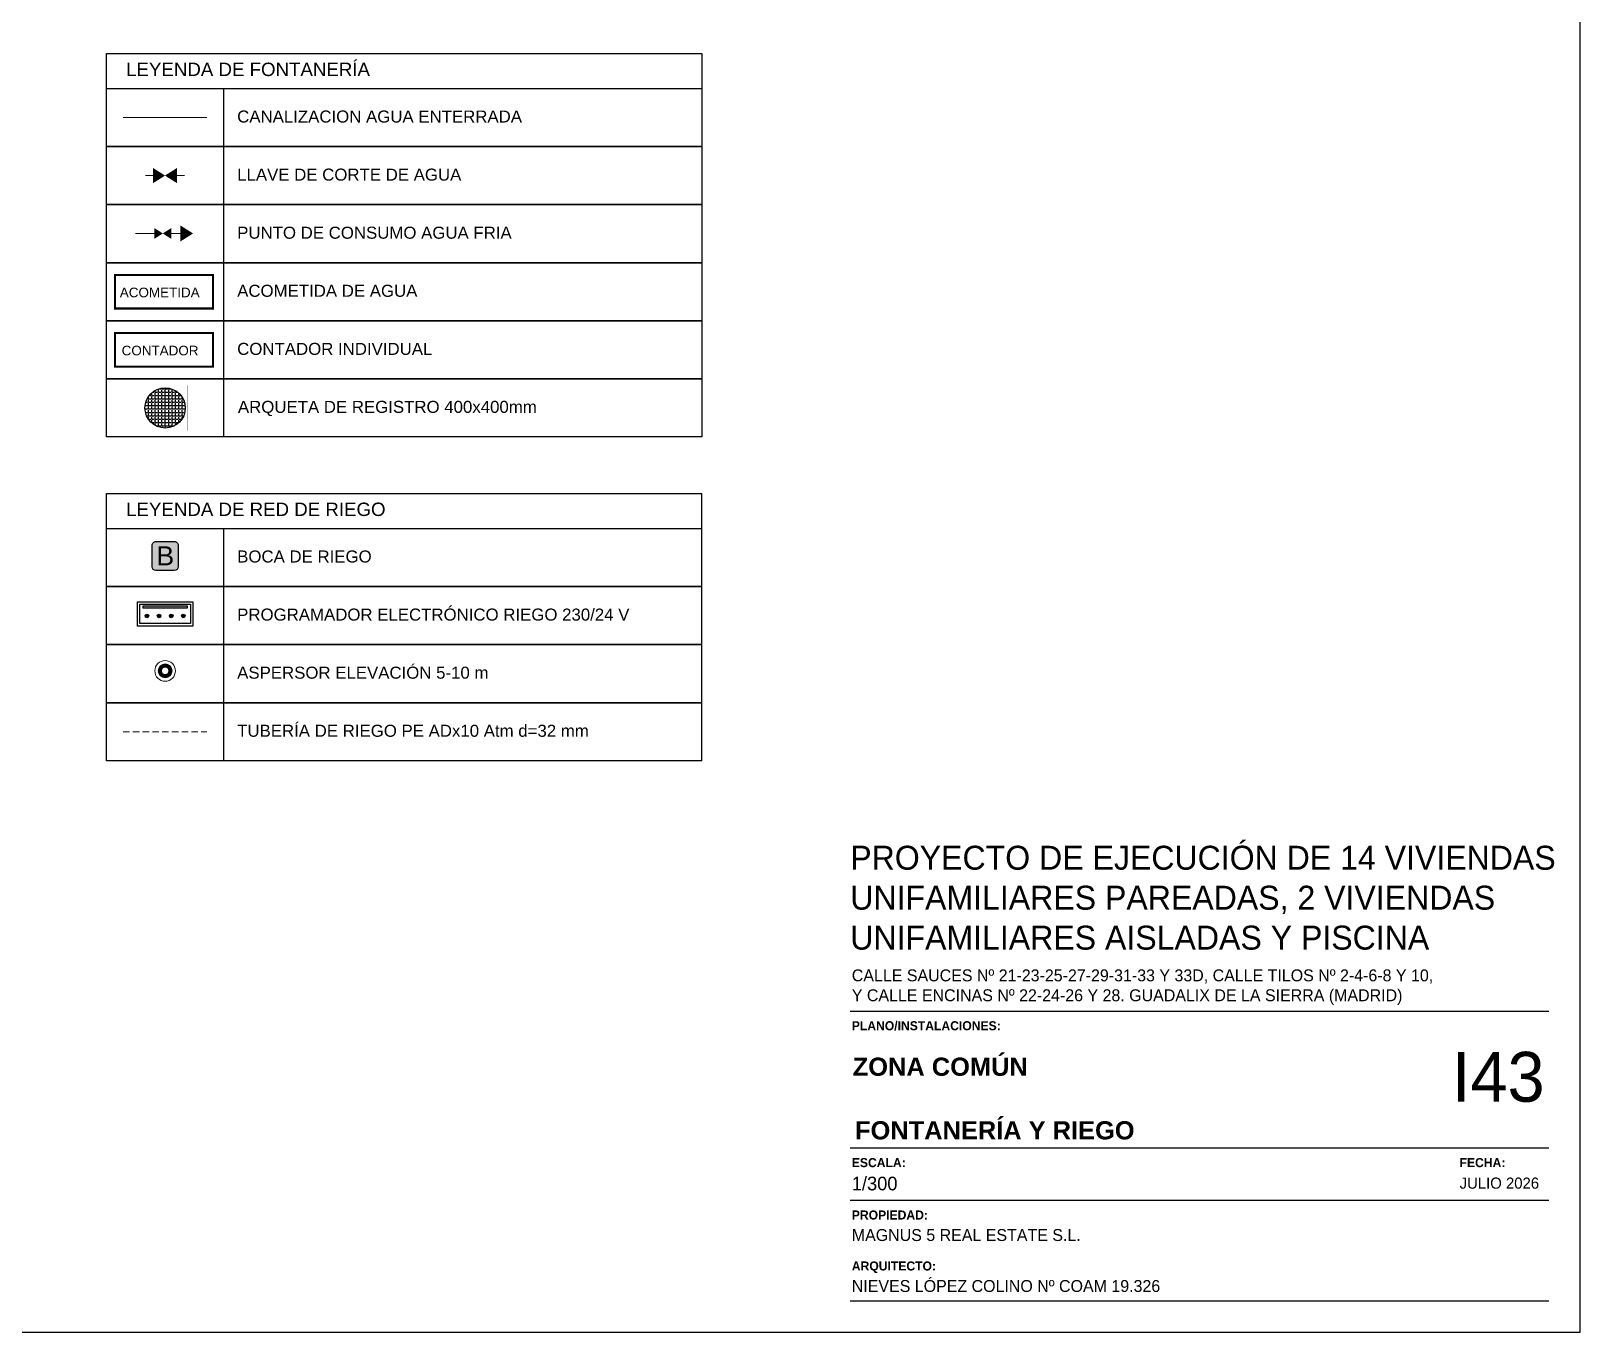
# Model space of a CAD drawing. Header units: millimetres. Extents: x 441156 to 441876, y 4514765 to 4515211.
# Drawn here: x 441543.2 to 441602.7, y 4514765 to 4514814.9 of the extents above; entities that cross this region are included whole.
import ezdxf

# ---------------------------------------------------------------- set-up
doc = ezdxf.new("R2010")
doc.units = ezdxf.units.MM
for name, pattern in [('CONTINUA', [0]), ('DASHED', [0.75, 0.5, -0.25]), ('HIDDEN', [0.375, 0.25, -0.125])]:
    doc.linetypes.add(name, pattern=pattern)
doc.layers.add('01_cartela', color=6, linetype='Continuous', plot=False)
for name, color, linetype in [('01_texto cartela', 5, 'Continuous'), ('01_textos', 7, 'Continuous'), ('CALEFAC_NOTAS', 7, 'Continuous'), ('INGIN ELECTRICIDAD ALUMBRADO', 120, 'HIDDEN'), ('INGIN FONTANERIA AGUA FRIA', 150, 'Continuous'), ('INGIN FONTANERIA MAQUINAS', 7, 'Continuous'), ('INGIN FONTANERIA TEXTO', 7, 'Continuous'), ('INGIN SANEAMIENTO TEXTO', 7, 'Continuous'), ('INGIN TEXTO', 7, 'Continuous')]:
    doc.layers.add(name, color=color, linetype=linetype)
doc.layers.add('A-DETL', color=7, linetype='Continuous', lineweight=50, true_color=0x008000)
doc.styles.add('Arial', font='arial.ttf', dxfattribs={"height": 0.09})
doc.styles.add('Century Gothic', font='', dxfattribs={"height": 2})
doc.styles.add('Century Gothic_3', font='', dxfattribs={"height": 4.5})
doc.styles.add('Century Gothic_6', font='', dxfattribs={"height": 11})
doc.styles.add('Estilo1', font='swissel.ttf')
doc.styles.add('NIEVES3', font='swisseb.ttf')
doc.styles.get('Century Gothic').set_extended_font_data('Century Gothic')
doc.styles.get('Century Gothic_3').set_extended_font_data('Century Gothic')
doc.styles.get('Century Gothic_6').set_extended_font_data('Century Gothic')

# ---------------------------------------------------------------- blocks, each defined once
blk = doc.blocks.new('LLAVE DE CORTE')
at = {"layer": 'INGIN FONTANERIA AGUA FRIA'}
h = blk.add_hatch(color=256, dxfattribs=at)
h.dxf.hatch_style = 1
h.paths.add_polyline_path([(52.208, 49.627), (52.208, 49.94), (52.455, 49.784)])
h = blk.add_hatch(color=256, dxfattribs=at)
h.dxf.hatch_style = 1
h.paths.add_polyline_path([(52.703, 49.627), (52.703, 49.94), (52.455, 49.784)])
at = {"layer": 'INGIN FONTANERIA AGUA FRIA', "ltscale": 0.01}
for points, const_width in [([(52.208, 49.627), (52.208, 49.94), (52.455, 49.784), (52.208, 49.627)], 0.0015), ([(52.703, 49.627), (52.703, 49.94), (52.455, 49.784), (52.703, 49.627)], 0.0015), ([(52.208, 49.784), (52.05, 49.784)], 0.02), ([(52.703, 49.784), (52.861, 49.784)], 0.02)]:
    blk.add_lwpolyline(points, dxfattribs=dict(at, const_width=const_width))
blk = doc.blocks.new('ARQUETA REGISTRO')
at = {"layer": 'INGIN FONTANERIA AGUA FRIA'}
h = blk.add_hatch(dxfattribs=at)
h.set_pattern_fill('ANGLE', color=256, scale=0.01)
h.set_pattern_definition([(0, (0, 0), (0, 0.06985), [0.0508, -0.01905]), (90, (0, 0), (-0.06985, 4e-18), [0.0508, -0.01905])])
edge = h.paths.add_edge_path()
edge.add_arc((52.458, 47.384), 0.416, 0, 360)
at = {"layer": 'INGIN FONTANERIA AGUA FRIA', "ltscale": 0.01, "const_width": 0.0015}
for points in [[(51.958, 47.884), (52.958, 47.884), (52.958, 46.884), (51.958, 46.884)], [(51.99, 47.852), (52.927, 47.852), (52.927, 46.916), (51.99, 46.916)]]:
    blk.add_lwpolyline(points, close=True, dxfattribs=at)
at = {"layer": 'INGIN FONTANERIA AGUA FRIA', "ltscale": 0.05}
blk.add_circle((52.458, 47.384), 0.416, dxfattribs=at)

msp = doc.modelspace()

# ---------------------------------------------------------------- hatches: boundary and pattern name
at = {"ltscale": 0.05}
h = msp.add_hatch(color=86, dxfattribs=at)
edge = h.paths.add_edge_path()
edge.add_line((441548.00177322, 4514795.31207955), (441548.70727359, 4514795.31207956))
edge.add_arc((441548.70727359, 4514795.16582956), 0.14625, -0.0000003649, 89.9999997948, ccw=False)
edge.add_line((441548.85352359, 4514795.16582955), (441548.85352359, 4514794.34594682))
edge.add_arc((441548.70727359, 4514794.34594682), 0.14625, -89.9999999772, 0, ccw=False)
edge.add_line((441548.70727359, 4514794.19969682), (441548.00177322, 4514794.19969682))
edge.add_arc((441548.00177322, 4514794.34594682), 0.14625, 180.0000003649, 270.0000004561, ccw=False)
edge.add_line((441547.85552322, 4514794.34594682), (441547.85552322, 4514795.16582956))
edge.add_arc((441548.00177322, 4514795.16582956), 0.14625, 89.9999996579, 179.9999996351, ccw=False)
at = {"layer": 'A-DETL', "linetype": 'CONTINUA', "lineweight": -3, "ltscale": 0.25, "true_color": 0xff8040}
h = msp.add_hatch(color=11, dxfattribs=at)
h.dxf.hatch_style = 1
h.paths.add_polyline_path([(441547.50779524, 4514792.8466994), (441549.20125157, 4514792.8466994), (441549.20125157, 4514792.7529494), (441547.50779524, 4514792.7529494)])
h = msp.add_hatch(color=11, dxfattribs=at)
h.dxf.hatch_style = 1
edge = h.paths.add_edge_path()
edge.add_arc((441547.65624873, 4514792.4574344), 0.06929212, -0.0000000036, 359.9999999964)
h = msp.add_hatch(color=11, dxfattribs=at)
h.dxf.hatch_style = 1
edge = h.paths.add_edge_path()
edge.add_arc((441548.12176518, 4514792.4574344), 0.06929212, -0.0000000036, 359.9999999964)
h = msp.add_hatch(color=11, dxfattribs=at)
h.dxf.hatch_style = 1
edge = h.paths.add_edge_path()
edge.add_arc((441548.58728163, 4514792.4574344), 0.06929212, -0.0000000036, 359.9999999964)
h = msp.add_hatch(color=11, dxfattribs=at)
h.dxf.hatch_style = 1
edge = h.paths.add_edge_path()
edge.add_arc((441549.05279808, 4514792.4574344), 0.06929212, -0.0000000036, 359.9999999964)
at = {"layer": 'INGIN ELECTRICIDAD ALUMBRADO', "linetype": 'CONTINUA', "lineweight": 13}
h = msp.add_hatch(color=86, dxfattribs=at)
h.dxf.hatch_style = 1
edge = h.paths.add_edge_path()
edge.add_arc((441548.3545234, 4514790.34862343), 0.13906045, -122.0755403741, 237.9244596259, ccw=False)
edge = h.paths.add_edge_path()
edge.add_arc((441548.3545234, 4514790.34862343), 0.26712452, 57.9244596259, 237.9244596259, ccw=False)
edge.add_arc((441548.3545234, 4514790.34862343), 0.26712452, -122.0755403741, 57.9244596259, ccw=False)
at = {"layer": 'INGIN FONTANERIA AGUA FRIA'}
h = msp.add_hatch(color=256, dxfattribs=at)
h.dxf.hatch_style = 1
h.paths.add_polyline_path([(441547.93834501, 4514806.93329044), (441547.93834501, 4514807.34561775), (441548.26467446, 4514807.13999764)])
h = msp.add_hatch(color=256, dxfattribs=at)
h.dxf.hatch_style = 1
h.paths.add_polyline_path([(441548.59100392, 4514806.93329044), (441548.59100392, 4514807.34561775), (441548.26467446, 4514807.13999764)])
h = msp.add_hatch(color=256, dxfattribs=at)
h.dxf.hatch_style = 1
h.paths.add_polyline_path([(441548.93478035, 4514806.83020861), (441548.93478035, 4514807.44869957), (441549.42427453, 4514807.14026941)])

# ---------------------------------------------------------------- linework, layer by layer
at = {"color": 5, "ltscale": 0.05, "elevation": 0.00000053}
msp.add_lwpolyline([(441548.00177322, 4514795.31207955), (441548.70727359, 4514795.31207956, -0.4142135624), (441548.85352359, 4514795.16582955), (441548.85352359, 4514794.34594682, -0.4142135624), (441548.70727359, 4514794.19969682), (441548.00177322, 4514794.19969682, -0.4142135624), (441547.85552322, 4514794.34594682), (441547.85552322, 4514795.16582956, -0.4142135624)], format="xyb", close=True, dxfattribs=at)
at = {"layer": '01_cartela', "color": 3}
msp.add_lwpolyline([(441480.10047531, 4514851.1105368), (441480.10047531, 4514764.97044075), (441602.65242755, 4514764.97044075), (441602.65242755, 4514851.1105368)], close=True, dxfattribs=at)
at = {"layer": '01_texto cartela', "color": 5}
for p, q in [((441574.64733495, 4514777.29099544), (441601.45242755, 4514777.29099544)), ((441574.64733495, 4514772.03654914), (441601.45242755, 4514772.03654914)), ((441574.64733495, 4514770.02727137), (441601.45242755, 4514770.02727137)), ((441574.64733495, 4514766.17044074), (441601.45242755, 4514766.17044074))]:
    msp.add_line(p, q, dxfattribs=at)
at = {"layer": 'A-DETL', "color": 11, "linetype": 'CONTINUA', "lineweight": -3, "ltscale": 0.25, "true_color": 0xff8040, "elevation": 0.00000053}
for points in [[(441547.29173233, 4514792.99961136), (441549.41731448, 4514792.99961136), (441549.41731448, 4514792.07142652), (441547.29173233, 4514792.07142652)], [(441547.38548233, 4514792.90586136), (441549.32356448, 4514792.90586136), (441549.32356448, 4514792.16517652), (441547.38548233, 4514792.16517652)], [(441547.50779524, 4514792.8466994), (441549.20125157, 4514792.8466994), (441549.20125157, 4514792.7529494), (441547.50779524, 4514792.7529494)]]:
    msp.add_lwpolyline(points, close=True, dxfattribs=at)
at = {"layer": 'A-DETL', "color": 11, "linetype": 'CONTINUA', "lineweight": -3, "ltscale": 0.25, "true_color": 0xff8040}
for centre in [(441547.65624873, 4514792.4574344, 0.00000053), (441548.12176518, 4514792.4574344, 0.00000053), (441548.58728163, 4514792.4574344, 0.00000053), (441549.05279808, 4514792.4574344, 0.00000053)]:
    msp.add_circle(centre, 0.06929212, dxfattribs=at)
at = {"layer": 'CALEFAC_NOTAS', "linetype": 'CONTINUA'}
msp.add_line((441546.10167747, 4514814.05110944, 0.00000053), (441568.95573832, 4514814.05110944, 0.00000053), dxfattribs=at)
at = {"layer": 'INGIN ELECTRICIDAD ALUMBRADO', "color": 86, "lineweight": 13, "elevation": 0.00000053}
msp.add_lwpolyline([(441546.74001505, 4514788.01377699), (441549.95757682, 4514788.01377699)], dxfattribs=at)
at = {"layer": 'INGIN ELECTRICIDAD ALUMBRADO', "color": 86, "linetype": 'CONTINUA', "lineweight": 13}
for radius in [0.39659919, 0.26712452, 0.13906045]:
    msp.add_circle((441548.3545234, 4514790.34862343, 0.00000053), radius, dxfattribs=at)
at = {"layer": 'INGIN FONTANERIA AGUA FRIA', "linetype": 'DASHED', "lineweight": 5, "ltscale": 0.5, "const_width": 0.05, "elevation": 0.00000053}
msp.add_lwpolyline([(441546.74001505, 4514811.59128113), (441549.95757682, 4514811.59128113)], dxfattribs=at)
at = {"layer": 'INGIN FONTANERIA AGUA FRIA', "ltscale": 0.01, "elevation": 0.00000053}
for points, const_width in [([(441547.93834501, 4514806.93329044), (441547.93834501, 4514807.34561775), (441548.26467446, 4514807.13999764), (441547.93834501, 4514806.93329044)], 0.00197635), ([(441548.59100392, 4514806.93329044), (441548.59100392, 4514807.34561775), (441548.26467446, 4514807.13999764), (441548.59100392, 4514806.93329044)], 0.00197635), ([(441548.93478035, 4514806.83020861), (441548.93478035, 4514807.44869957), (441549.42427453, 4514807.14026941), (441548.93478035, 4514806.83020861)], 0.00296452), ([(441547.93834501, 4514807.13945409), (441547.20733067, 4514807.13945409)], 0.03), ([(441548.59100392, 4514807.13945409), (441548.93478035, 4514807.13945409)], 0.02895746)]:
    msp.add_lwpolyline(points, dxfattribs=dict(at, const_width=const_width))
at = {"layer": 'INGIN FONTANERIA MAQUINAS', "ltscale": 0.01, "const_width": 0.08167329, "elevation": 0.00000053}
for points in [[(441546.42938909, 4514804.25968749), (441550.19197565, 4514804.25968749), (441550.19197565, 4514805.54475247), (441546.42938909, 4514805.54475247)], [(441546.42938909, 4514802.03000044), (441550.19197565, 4514802.03000044), (441550.19197565, 4514803.31506542), (441546.42938909, 4514803.31506542)]]:
    msp.add_lwpolyline(points, close=True, dxfattribs=at)
at = {"layer": 'INGIN FONTANERIA TEXTO', "ltscale": 0.01}
for p, q in [((441550.59591441, 4514812.70612466, 0.00000053), (441550.59591441, 4514799.32800236, 0.00000053)), ((441550.59591441, 4514795.81768166, 0.00000053), (441550.59591441, 4514786.89893346, 0.00000053))]:
    msp.add_line(p, q, dxfattribs=at)
at = {"layer": 'INGIN FONTANERIA TEXTO', "linetype": 'CONTINUA', "elevation": 0.00000053}
msp.add_lwpolyline([(441568.95573832, 4514814.05110944), (441568.95573832, 4514799.32800236), (441546.10167747, 4514799.32800236), (441546.10167747, 4514814.05110944)], dxfattribs=at)
at = {"layer": 'INGIN TEXTO', "ltscale": 0.01}
for p, q in [((441546.10167747, 4514797.16266644, 0.00000053), (441568.95573832, 4514797.16266644, 0.00000053)), ((441546.10167747, 4514795.81768166, 0.00000053), (441546.10167747, 4514797.16266644, 0.00000053)), ((441568.95573832, 4514786.89893346, 0.00000053), (441568.95573832, 4514797.16266644, 0.00000053))]:
    msp.add_line(p, q, dxfattribs=at)
at = {"layer": 'INGIN TEXTO', "ltscale": 0.01, "elevation": 0.00000053}
for points in [[(441568.95573832, 4514810.47643761), (441546.10167747, 4514810.47643761), (441546.10167747, 4514812.70612466), (441568.95573832, 4514812.70612466)], [(441568.95573832, 4514808.24675056), (441546.10167747, 4514808.24675056), (441546.10167747, 4514810.47643761), (441568.95573832, 4514810.47643761)], [(441568.95573832, 4514808.24675056), (441546.10167747, 4514808.24675056), (441546.10167747, 4514810.47643761), (441568.95573832, 4514810.47643761)], [(441568.95573832, 4514806.01706351), (441546.10167747, 4514806.01706351), (441546.10167747, 4514808.24675056), (441568.95573832, 4514808.24675056)], [(441568.95573832, 4514803.78737646), (441546.10167747, 4514803.78737646), (441546.10167747, 4514806.01706351), (441568.95573832, 4514806.01706351)], [(441568.95573832, 4514801.55768941), (441546.10167747, 4514801.55768941), (441546.10167747, 4514803.78737646), (441568.95573832, 4514803.78737646)], [(441568.95573832, 4514799.32800236), (441546.10167747, 4514799.32800236), (441546.10167747, 4514801.55768941), (441568.95573832, 4514801.55768941)], [(441568.95573832, 4514793.58799461), (441546.10167747, 4514793.58799461), (441546.10167747, 4514795.81768166), (441568.95573832, 4514795.81768166)], [(441568.95573832, 4514791.35830756), (441546.10167747, 4514791.35830756), (441546.10167747, 4514793.58799461), (441568.95573832, 4514793.58799461)], [(441568.95573832, 4514791.35830756), (441546.10167747, 4514791.35830756), (441546.10167747, 4514793.58799461), (441568.95573832, 4514793.58799461)], [(441568.95573832, 4514789.12862051), (441546.10167747, 4514789.12862051), (441546.10167747, 4514791.35830756), (441568.95573832, 4514791.35830756)], [(441568.95573832, 4514786.89893346), (441546.10167747, 4514786.89893346), (441546.10167747, 4514789.12862051), (441568.95573832, 4514789.12862051)]]:
    msp.add_lwpolyline(points, dxfattribs=at)

# ---------------------------------------------------------------- block references
at = {"layer": 'INGIN FONTANERIA AGUA FRIA', "xscale": 1.858067435500289, "yscale": 1.858067435500289, "zscale": 1.858067435500289}
for name, p in [('LLAVE DE CORTE', (441450.88351356, 4514716.85990376, 0.00000053)), ('ARQUETA REGISTRO', (441450.88351356, 4514712.40052966, 0.00000053))]:
    msp.add_blockref(name, p, dxfattribs=at)

# ---------------------------------------------------------------- texts
at = {"color": 7, "style": 'Arial'}
msp.add_text('B', height=0.73125, rotation=0.0000000427, dxfattribs=at).set_placement((441548.01946398, 4514794.40033793, 0.00000053))
at = {"layer": '01_texto cartela', "color": 5}
for s, insert, char_height, width, attachment_point, style in [('\\PPROYECTO DE EJECUCIÓN DE 14 VIVIENDAS UNIFAMILIARES PAREADAS, 2 VIVIENDAS UNIFAMILIARES AISLADAS Y PISCINA', (441574.64733495, 4514785.1702398), 0.92, 27.2886793155, 1, 'Century Gothic_3'), ('CALLE SAUCES Nº 21-23-25-27-29-31-33 Y 33D, CALLE TILOS Nº 2-4-6-8 Y 10, \\PY CALLE ENCINAS Nº 22-24-26 Y 28. GUADALIX DE LA SIERRA (MADRID)', (441574.7065105, 4514778.88984133), 0.4582016719, 36.9872425052, 1, 'Century Gothic'), ('{\\fCentury Gothic|b1|i0|c0|p34;PLANO/INSTALACIONES: }', (441574.7065105, 4514776.90196559), 0.3480543103, 8.4685844724, 1, 'Century Gothic'), ('FONTANERÍA Y RIEGO', (441574.82918, 4514772.35424384), 0.6982120715, 28.0363206757, 7, 'NIEVES3'), ('{\\fCentury Gothic|b1|i0|c0|p34;ESCALA: }', (441574.7065105, 4514771.64751929), 0.3480543103, 8.4685844724, 1, 'Century Gothic'), ('{\\fCentury Gothic|b1|i0|c0|p34;FECHA: }', (441598.02998018, 4514771.64751929), 0.3480543103, 8.4685844724, 1, 'Century Gothic'), ('1/300', (441574.7065105, 4514770.93298955), 0.523659054, 8.4685844724, 1, 'Century Gothic'), ('JULIO 2026', (441598.02998018, 4514770.9000827), 0.427654894, 14.0175073736, 1, 'Century Gothic'), ('{\\fCentury Gothic|b1|i0|c0|p34;PROPIEDAD:}', (441574.7065105, 4514769.63677904), 0.3480543103, 3.3483694784, 1, 'Century Gothic'), ('MAGNUS 5 REAL ESTATE S.L.', (441574.7065105, 4514768.92224929), 0.4582016719, 19.5292320962, 1, 'Century Gothic'), ('{\\fCentury Gothic|b1|i0|c0|p34;ARQUITECTO:}', (441574.7065105, 4514767.68043794), 0.3480543103, 3.3483694784, 1, 'Century Gothic'), ('NIEVES LÓPEZ COLINO Nº COAM 19.326', (441574.7065105, 4514766.96590819), 0.4582016719, 14.6061238613, 1, 'Century Gothic')]:
    msp.add_mtext(s, dxfattribs=dict(at, insert=insert, char_height=char_height, width=width, attachment_point=attachment_point, style=style))
at = {"layer": '01_texto cartela', "color": 1}
for s, insert, char_height, width, attachment_point, style in [('\\pt9.3093;ZONA COMÚN', (441574.74201583, 4514774.79644927), 0.6982120715, 28.0363206757, 7, 'NIEVES3'), ('I43', (441601.2943186, 4514775.72491176), 1.914298706, 4.1994133875, 3, 'Century Gothic_6')]:
    msp.add_mtext(s, dxfattribs=dict(at, insert=insert, char_height=char_height, width=width, attachment_point=attachment_point, style=style))
at = {"layer": '01_textos', "color": 1, "style": 'Estilo1'}
for s, p in [('LEYENDA DE FONTANERÍA', (441546.85746967, 4514813.18277823, 0.00000053)), ('LEYENDA DE RED DE RIEGO', (441546.85746967, 4514796.29433524, 0.00000053))]:
    msp.add_text(s, height=0.5130448616, dxfattribs=at).set_placement(p)
at = {"layer": 'INGIN SANEAMIENTO TEXTO', "color": 5, "style": 'Estilo1'}
for s, p in [('ACOMETIDA', (441546.61544371, 4514804.69084495, 0.00000053)), ('CONTADOR', (441546.68582211, 4514802.4611579, 0.00000053))]:
    msp.add_text(s, height=0.369005846, dxfattribs=at).set_placement(p)
at = {"layer": 'INGIN SANEAMIENTO TEXTO', "color": 5, "char_height": 0.4617185645, "attachment_point": 1, "style": 'Estilo1'}
for s, width, insert in [('CANALIZACION AGUA ENTERRADA', 16.6116683938, (441551.11956348, 4514811.85904878, 0.00000053)), ('LLAVE DE CORTE DE AGUA', 14.0339025972, (441551.11956348, 4514809.62936173, 0.00000053)), ('PUNTO DE CONSUMO AGUA FRIA', 13.5693138657, (441551.11956348, 4514807.39967468, 0.00000053)), ('ACOMETIDA DE AGUA', 19.6088766296, (441551.11956348, 4514805.16998763, 0.00000053)), ('CONTADOR INDIVIDUAL', 10.824062778, (441551.11956348, 4514802.94030058, 0.00000053)), ('ARQUETA DE REGISTRO 400x400mm', 13.5270844191, (441551.14767243, 4514800.71455641, 0.00000053)), ('BOCA DE RIEGO', 16.6116683938, (441551.11956348, 4514794.97060579, 0.00000053)), ('PROGRAMADOR ELECTRÓNICO RIEGO 230/24 V', 19.9854543978, (441551.11956348, 4514792.74091874, 0.00000053)), ('ASPERSOR ELEVACIÓN 5-10 m', 13.5693138657, (441551.11956348, 4514790.51123169, 0.00000053)), ('TUBERÍA DE RIEGO PE ADx10 Atm d=32 mm', 19.6088766296, (441551.11956348, 4514788.28154463, 0.00000053))]:
    msp.add_mtext_dynamic_manual_height_columns(s, width=width, gutter_width=12.45, heights=[0], dxfattribs=dict(at, insert=insert))

doc.saveas('drawing.dxf')
